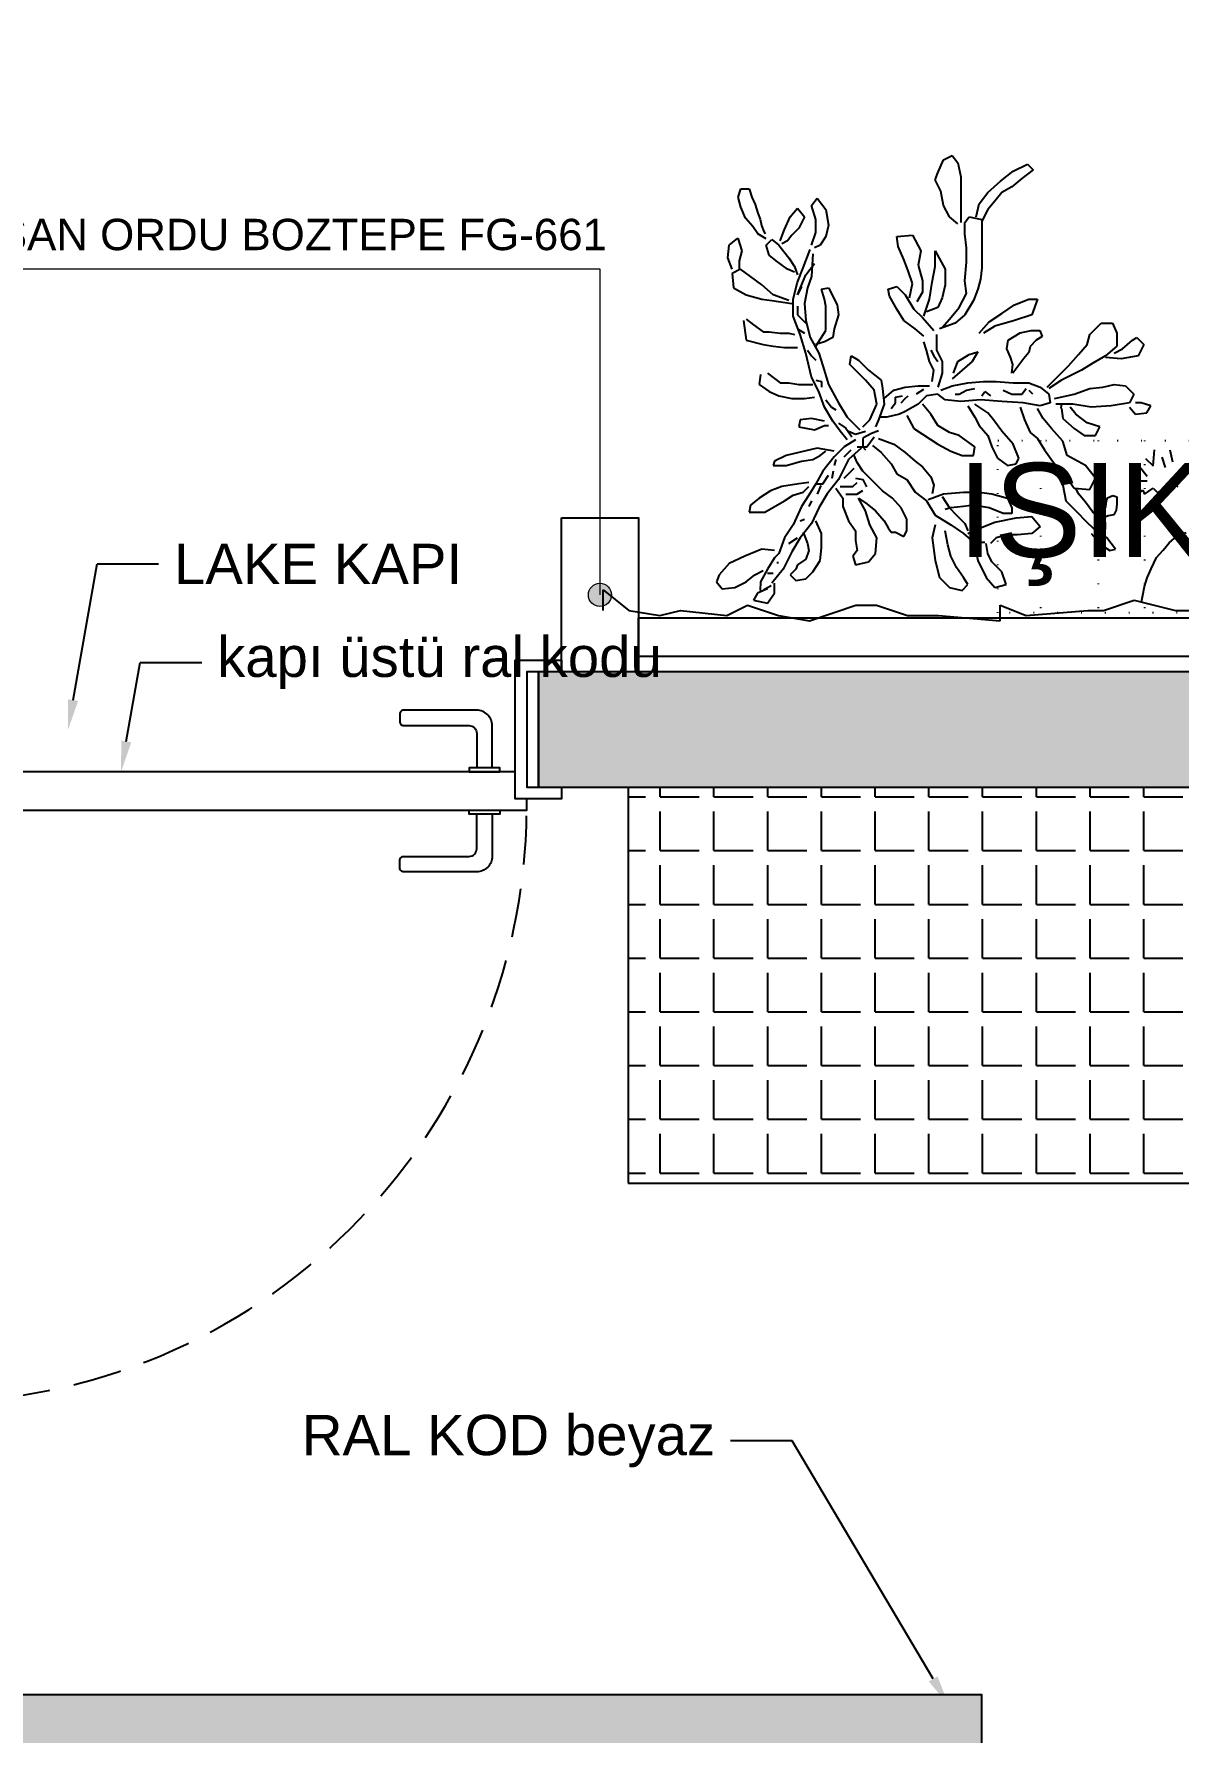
# Model space of a CAD drawing. Header units: millimetres. Extents: x 7687 to 15428, y -715 to 4028.
# Drawn here: x 9027 to 9175.7, y 3075 to 3295.7 of the extents above; entities that cross this region are included whole.
import ezdxf
from ezdxf import colors
from ezdxf.entities.mleader import LeaderData, LeaderLine
from ezdxf.math import Vec2, Vec3

# ---------------------------------------------------------------- set-up
doc = ezdxf.new("R2010")
doc.units = ezdxf.units.MM
for name, pattern in [('14.022_CEKIRDEKLER_SAFTLAR_+51.00$0$ACAD_ISO07W100', [3, 0, -3]), ('CONTINUA', [0]), ('ISU-A-FS-IFS-ARCH$0$DASHED2', [9.525, 6.35, -3.175])]:
    doc.linetypes.add(name, pattern=pattern)
for name, color, linetype in [('0-MOBIL', 3, 'CONTINUA'), ('_JLL.HATCH', 7, 'Continuous'), ('YAZI', 121, 'Continuous')]:
    doc.layers.add(name, color=color, linetype=linetype)
doc.layers.add('yazı', color=7, linetype='Continuous', lineweight=20)
doc.styles.add('ROMANC', font='arial.ttf')
doc.styles.get("Standard").update_dxf_attribs({"font": 'arial.ttf'})

# ---------------------------------------------------------------- blocks, each defined once
blk = doc.blocks.new('*U31')
at = {"linetype": 'ISU-A-FS-IFS-ARCH$0$DASHED2'}
blk.add_line((-0.75, 2.25), (-0.75, 80), dxfattribs=at)
for p, q in [((0, 2.25), (-1.5, 2.25)), ((-0.75, 3), (-0.75, 1.5)), ((-80, 0), (-80, -15)), ((0, 0), (0, -15))]:
    blk.add_line(p, q)
for points in [[(-74, 3.5), (-74, 9, -0.414214), (-72, 11), (-62.5, 11, -0.414214), (-62, 10.5), (-62, 9.5, -0.414214), (-62.5, 9), (-71, 9, 0.414214), (-72, 8), (-72, 3.5)], [(-74, -2.5), (-74, -8, 0.414214), (-72, -10), (-62.5, -10, 0.414214), (-62, -9.5), (-62, -8.5, 0.414214), (-62.5, -8), (-71, -8, -0.414214), (-72, -7), (-72, -2.5)]]:
    blk.add_lwpolyline(points, format="xyb")
for points in [[(-1.5, 3), (-78.5, 3), (-78.5, 1.5), (-77, 1.5), (-77, -2), (-3, -2), (-3, 1.5), (-1.5, 1.5)], [(-75, 3), (-75, 3.5), (-71, 3.5), (-71, 3)], [(-83, -15), (-78.5, -15), (-78.5, 0), (-83, 0), (-83, 1.5), (-77, 1.5), (-77, -16.5), (-83, -16.5)], [(3, -16.5), (-3, -16.5), (-3, 1.5), (3, 1.5), (3, 0), (-1.5, 0), (-1.5, -15), (3, -15)], [(-75, -2), (-75, -2.5), (-71, -2.5), (-71, -2)]]:
    blk.add_lwpolyline(points, close=True)
blk.add_circle((-0.75, 2.25), 0.6)
blk.add_arc((-0.75, 2.25), 77.75, 90, 179.4473, dxfattribs=at)
blk = doc.blocks.new('fdgfff')
at = {"color": 67, "true_color": 0x727430}
for p, q in [((50510.8731, 5720.984), (50510.8837, 5721.008)), ((50510.8837, 5721.008), (50510.8997, 5721.016)), ((50510.8997, 5721.016), (50510.9103, 5721.0026)), ((50510.9103, 5721.0026), (50510.9156, 5720.976)), ((50511.014, 5720.9867), (50511.0406, 5721)), ((50511.0406, 5721), (50511.0513, 5720.9893)), ((50510.8678, 5720.9707), (50510.8731, 5720.984)), ((50510.8784, 5720.9494), (50510.8678, 5720.9707)), ((50510.9156, 5720.976), (50510.9156, 5720.9574)), ((50510.9662, 5720.9468), (50510.9901, 5720.968)), ((50510.9901, 5720.968), (50511.014, 5720.9867)), ((50511.03, 5720.9734), (50511.0114, 5720.9574)), ((50511.0513, 5720.9893), (50511.03, 5720.9734)), ((50510.499, 5720.9379), (50510.5036, 5720.9539)), ((50510.5036, 5720.9196), (50510.499, 5720.9379)), ((50510.5036, 5720.9539), (50510.5196, 5720.9539)), ((50510.5196, 5720.9539), (50510.5242, 5720.9379)), ((50510.5242, 5720.9379), (50510.531, 5720.9242)), ((50510.6364, 5720.9228), (50510.647, 5720.9361)), ((50510.647, 5720.9361), (50510.663, 5720.9148)), ((50510.8837, 5720.9228), (50510.8784, 5720.9494)), ((50510.9156, 5720.9574), (50510.9156, 5720.9361)), ((50510.9156, 5720.9361), (50510.9156, 5720.9122)), ((50510.9502, 5720.9255), (50510.9662, 5720.9468)), ((50510.9928, 5720.9468), (50510.9795, 5720.9308)), ((50511.0114, 5720.9574), (50510.9928, 5720.9468)), ((50510.5127, 5720.899), (50510.5036, 5720.9196)), ((50510.531, 5720.9242), (50510.5356, 5720.9081)), ((50510.5356, 5720.9081), (50510.5402, 5720.8967)), ((50510.5858, 5720.8776), (50510.5965, 5720.9015)), ((50510.5965, 5720.9015), (50510.6098, 5720.9175)), ((50510.6098, 5720.9175), (50510.6231, 5720.9015)), ((50510.6231, 5720.9015), (50510.6124, 5720.8802)), ((50510.6443, 5720.8962), (50510.6364, 5720.9228)), ((50510.663, 5720.9148), (50510.6683, 5720.8855)), ((50510.8944, 5720.9015), (50510.8837, 5720.9228)), ((50510.9103, 5720.8882), (50510.8944, 5720.9015)), ((50510.9156, 5720.9122), (50510.9156, 5720.8909)), ((50510.9236, 5720.8909), (50510.9316, 5720.9015)), ((50510.9316, 5720.9015), (50510.9555, 5720.8962)), ((50510.9449, 5720.9015), (50510.9502, 5720.9255)), ((50510.9662, 5720.9148), (50510.9555, 5720.8935)), ((50510.9795, 5720.9308), (50510.9662, 5720.9148)), ((50510.5265, 5720.883), (50510.5127, 5720.899)), ((50510.5356, 5720.8692), (50510.5265, 5720.883)), ((50510.5402, 5720.8967), (50510.5425, 5720.8853)), ((50510.5425, 5720.8853), (50510.547, 5720.8738)), ((50510.547, 5720.8738), (50510.5493, 5720.8692)), ((50510.5778, 5720.8563), (50510.5858, 5720.8776)), ((50510.6124, 5720.8802), (50510.5991, 5720.8669)), ((50510.6364, 5720.8483), (50510.6443, 5720.8722)), ((50510.6443, 5720.8722), (50510.6443, 5720.8962)), ((50510.6683, 5720.8855), (50510.663, 5720.8642)), ((50510.9236, 5720.8696), (50510.9236, 5720.8909)), ((50510.9263, 5720.843), (50510.9236, 5720.8696)), ((50510.9555, 5720.8962), (50510.9555, 5720.8696)), ((50510.9555, 5720.8696), (50510.9555, 5720.8403)), ((50510.4794, 5720.8243), (50510.4821, 5720.8483)), ((50510.4821, 5720.8483), (50510.498, 5720.8616)), ((50510.498, 5720.8616), (50510.506, 5720.8376)), ((50510.5516, 5720.8601), (50510.5356, 5720.8692)), ((50510.5512, 5720.8483), (50510.5619, 5720.8589)), ((50510.5566, 5720.8296), (50510.5512, 5720.8483)), ((50510.5619, 5720.8589), (50510.5752, 5720.8483)), ((50510.5752, 5720.8483), (50510.5938, 5720.8243)), ((50510.5911, 5720.8563), (50510.5805, 5720.8509)), ((50510.5991, 5720.8669), (50510.5911, 5720.8563)), ((50510.6204, 5720.8057), (50510.6337, 5720.8403)), ((50510.6523, 5720.8483), (50510.6417, 5720.843)), ((50510.663, 5720.8642), (50510.6523, 5720.8483)), ((50510.7959, 5720.8642), (50510.8252, 5720.8669)), ((50510.7986, 5720.8456), (50510.7959, 5720.8642)), ((50510.8092, 5720.8217), (50510.7986, 5720.8456)), ((50510.8252, 5720.8669), (50510.8412, 5720.8376)), ((50510.9263, 5720.8163), (50510.9263, 5720.843)), ((50510.9555, 5720.8403), (50510.9555, 5720.8057)), ((50510.4874, 5720.803), (50510.4794, 5720.8243)), ((50510.506, 5720.8376), (50510.5007, 5720.819)), ((50510.5007, 5720.819), (50510.5007, 5720.803)), ((50510.5699, 5720.819), (50510.5566, 5720.8296)), ((50510.5911, 5720.803), (50510.5699, 5720.819)), ((50510.5938, 5720.8243), (50510.6044, 5720.8084)), ((50510.6044, 5720.8084), (50510.6098, 5720.7924)), ((50510.6257, 5720.7924), (50510.6417, 5720.8137)), ((50510.639, 5720.8323), (50510.6364, 5720.7897)), ((50510.8172, 5720.8004), (50510.8092, 5720.8217)), ((50510.8412, 5720.8376), (50510.8358, 5720.811)), ((50510.8358, 5720.811), (50510.8438, 5720.7817)), ((50510.8624, 5720.7791), (50510.8678, 5720.8084)), ((50510.8678, 5720.8376), (50510.8864, 5720.803)), ((50510.8678, 5720.8084), (50510.8678, 5720.8376)), ((50510.9236, 5720.7817), (50510.9263, 5720.8163)), ((50510.5034, 5720.803), (50510.4874, 5720.795)), ((50510.4874, 5720.795), (50510.4901, 5720.7684)), ((50510.522, 5720.7897), (50510.5034, 5720.803)), ((50510.5433, 5720.7738), (50510.522, 5720.7897)), ((50510.6044, 5720.7977), (50510.5911, 5720.803)), ((50510.6018, 5720.7471), (50510.6098, 5720.7791)), ((50510.6098, 5720.7791), (50510.6204, 5720.8057)), ((50510.6098, 5720.7551), (50510.6257, 5720.7924)), ((50510.6364, 5720.7897), (50510.6284, 5720.7684)), ((50510.8252, 5720.7764), (50510.8172, 5720.8004)), ((50510.8199, 5720.7498), (50510.8252, 5720.7764)), ((50510.8438, 5720.7817), (50510.8438, 5720.7604)), ((50510.8571, 5720.7471), (50510.8624, 5720.7791)), ((50510.8864, 5720.803), (50510.8864, 5720.7738)), ((50510.9263, 5720.7578), (50510.9236, 5720.7817)), ((50510.9529, 5720.7844), (50510.9475, 5720.7658)), ((50510.9555, 5720.8057), (50510.9529, 5720.7844)), ((50510.4901, 5720.7684), (50510.514, 5720.7551)), ((50510.514, 5720.7551), (50510.5433, 5720.7471)), ((50510.5645, 5720.7551), (50510.5433, 5720.7738)), ((50510.5433, 5720.7471), (50510.5619, 5720.7445)), ((50510.5619, 5720.7445), (50510.5991, 5720.7392)), ((50510.5938, 5720.7445), (50510.5645, 5720.7551)), ((50510.6018, 5720.7152), (50510.6018, 5720.7471)), ((50510.6177, 5720.7711), (50510.6098, 5720.7551)), ((50510.6284, 5720.7684), (50510.6231, 5720.7392)), ((50510.655, 5720.7658), (50510.6683, 5720.7684)), ((50510.6603, 5720.7471), (50510.655, 5720.7658)), ((50510.663, 5720.7338), (50510.6603, 5720.7471)), ((50510.6683, 5720.7684), (50510.6842, 5720.7365)), ((50510.78, 5720.7658), (50510.7959, 5720.7711)), ((50510.7826, 5720.7525), (50510.78, 5720.7658)), ((50510.7959, 5720.7285), (50510.7826, 5720.7525)), ((50510.7959, 5720.7711), (50510.8119, 5720.7551)), ((50510.8119, 5720.7551), (50510.8279, 5720.7285)), ((50510.8438, 5720.7604), (50510.8332, 5720.7418)), ((50510.8465, 5720.7152), (50510.8571, 5720.7471)), ((50510.8811, 5720.7498), (50510.8731, 5720.7312)), ((50510.8864, 5720.7738), (50510.8811, 5720.7498)), ((50510.913, 5720.7312), (50510.9263, 5720.7578)), ((50510.9396, 5720.7445), (50510.9236, 5720.7179)), ((50510.9475, 5720.7658), (50510.9396, 5720.7445)), ((50511.0167, 5720.7365), (50511.0433, 5720.7471)), ((50511.0433, 5720.7471), (50511.0593, 5720.7471)), ((50511.0593, 5720.7471), (50511.0486, 5720.7179)), ((50510.6151, 5720.6806), (50510.6018, 5720.7152)), ((50510.6098, 5720.7338), (50510.6098, 5720.7179)), ((50510.6098, 5720.7179), (50510.6257, 5720.7019)), ((50510.6231, 5720.7392), (50510.6257, 5720.7072)), ((50510.663, 5720.7046), (50510.663, 5720.7338)), ((50510.6869, 5720.7179), (50510.6789, 5720.6912)), ((50510.6842, 5720.7365), (50510.6869, 5720.7179)), ((50510.8092, 5720.7072), (50510.7959, 5720.7285)), ((50510.8279, 5720.7285), (50510.8438, 5720.7125)), ((50510.8438, 5720.7125), (50510.8651, 5720.6886)), ((50510.8731, 5720.7312), (50510.8518, 5720.7232)), ((50510.8944, 5720.7099), (50510.913, 5720.7312)), ((50510.9236, 5720.7179), (50510.905, 5720.7019)), ((50510.9688, 5720.7046), (50510.9928, 5720.7205)), ((50510.9928, 5720.7205), (50511.0167, 5720.7365)), ((50511.0486, 5720.7179), (50511.0167, 5720.7072)), ((50510.5087, 5720.7072), (50510.514, 5720.67)), ((50510.514, 5720.7099), (50510.5273, 5720.6992)), ((50510.5273, 5720.6992), (50510.5459, 5720.6859)), ((50510.5459, 5720.6859), (50510.5566, 5720.6859)), ((50510.5566, 5720.6859), (50510.5778, 5720.6833)), ((50510.5778, 5720.6833), (50510.5938, 5720.6833)), ((50510.5938, 5720.6833), (50510.6044, 5720.6806)), ((50510.6098, 5720.6912), (50510.6231, 5720.6833)), ((50510.6257, 5720.646), (50510.6151, 5720.6806)), ((50510.6257, 5720.7072), (50510.6337, 5720.6753)), ((50510.6443, 5720.6593), (50510.663, 5720.6886)), ((50510.663, 5720.6886), (50510.663, 5720.7046)), ((50510.6789, 5720.6912), (50510.6763, 5720.6753)), ((50510.8305, 5720.6912), (50510.8092, 5720.7072)), ((50510.8465, 5720.6779), (50510.8305, 5720.6912)), ((50510.8704, 5720.6806), (50510.8704, 5720.6513)), ((50510.905, 5720.7019), (50510.8757, 5720.6912)), ((50510.8811, 5720.6939), (50510.8944, 5720.7099)), ((50510.9502, 5720.6833), (50510.9688, 5720.7046)), ((50510.9795, 5720.6966), (50510.9582, 5720.6833)), ((50511.0167, 5720.7072), (50510.9795, 5720.6966)), ((50511.0043, 5720.6702), (50511.0272, 5720.6839)), ((50511.0272, 5720.6839), (50511.0478, 5720.6885)), ((50511.0478, 5720.6885), (50511.0638, 5720.6885)), ((50511.0638, 5720.6885), (50511.0684, 5720.6771)), ((50511.1523, 5720.662), (50511.1577, 5720.6806)), ((50511.1577, 5720.6806), (50511.1789, 5720.7019)), ((50511.1789, 5720.7019), (50511.2002, 5720.7019)), ((50511.2002, 5720.7019), (50511.2082, 5720.6833)), ((50511.2082, 5720.6833), (50511.2082, 5720.6593)), ((50510.514, 5720.67), (50510.5459, 5720.662)), ((50510.5459, 5720.662), (50510.5645, 5720.6593)), ((50510.5645, 5720.6593), (50510.5858, 5720.6566)), ((50510.5858, 5720.6566), (50510.6098, 5720.6566)), ((50510.6284, 5720.6513), (50510.6364, 5720.6407)), ((50510.6337, 5720.6753), (50510.6497, 5720.646)), ((50510.6603, 5720.6673), (50510.6443, 5720.662)), ((50510.6763, 5720.6753), (50510.6603, 5720.6673)), ((50510.8518, 5720.6513), (50510.8465, 5720.6673)), ((50510.8571, 5720.63), (50510.8518, 5720.6513)), ((50510.8598, 5720.6513), (50510.8651, 5720.6407)), ((50510.8704, 5720.6513), (50510.8811, 5720.63)), ((50510.9316, 5720.6433), (50510.9475, 5720.6487)), ((50510.9475, 5720.6487), (50510.9369, 5720.63)), ((50511.0021, 5720.6542), (50511.0043, 5720.6702)), ((50511.0089, 5720.6382), (50511.0021, 5720.6542)), ((50511.0432, 5720.6473), (50511.0341, 5720.6359)), ((50511.0455, 5720.6587), (50511.0432, 5720.6473)), ((50511.0569, 5720.6702), (50511.0455, 5720.6587)), ((50511.0684, 5720.6771), (50511.0569, 5720.6702)), ((50511.1364, 5720.6433), (50511.1523, 5720.662)), ((50511.2082, 5720.6593), (50511.1869, 5720.6407)), ((50511.2029, 5720.646), (50511.2188, 5720.654)), ((50511.2188, 5720.654), (50511.2375, 5720.67)), ((50511.2375, 5720.67), (50511.2454, 5720.6753)), ((50511.2454, 5720.6753), (50511.2587, 5720.662)), ((50511.2587, 5720.662), (50511.2481, 5720.6407)), ((50510.6364, 5720.6008), (50510.6257, 5720.646)), ((50510.6364, 5720.6407), (50510.6443, 5720.6327)), ((50510.6497, 5720.646), (50510.6576, 5720.622)), ((50510.6576, 5720.622), (50510.6683, 5720.5874)), ((50510.7082, 5720.6247), (50510.7108, 5720.6407)), ((50510.7188, 5720.6141), (50510.7082, 5720.6247)), ((50510.7108, 5720.6407), (50510.7241, 5720.6327)), ((50510.7241, 5720.6327), (50510.7427, 5720.6141)), ((50510.8651, 5720.6141), (50510.8571, 5720.63)), ((50510.8651, 5720.6407), (50510.8731, 5720.63)), ((50510.8811, 5720.63), (50510.8811, 5720.6087)), ((50510.9023, 5720.6087), (50510.9103, 5720.63)), ((50510.9103, 5720.63), (50510.9316, 5720.6433)), ((50510.9369, 5720.63), (50510.9183, 5720.6141)), ((50511.0135, 5720.6244), (50511.0089, 5720.6382)), ((50511.0112, 5720.6084), (50511.0135, 5720.6244)), ((50511.0341, 5720.6359), (50511.0135, 5720.6084)), ((50511.0965, 5720.6008), (50511.1178, 5720.622)), ((50511.1178, 5720.622), (50511.1364, 5720.6433)), ((50511.163, 5720.6274), (50511.1417, 5720.6141)), ((50511.1869, 5720.6407), (50511.163, 5720.6274)), ((50511.2162, 5720.6354), (50511.1869, 5720.638)), ((50511.2481, 5720.6407), (50511.2162, 5720.6354)), ((50510.5406, 5720.6061), (50510.5379, 5720.5874)), ((50510.5379, 5720.5874), (50510.5566, 5720.5741)), ((50510.5539, 5720.6087), (50510.5778, 5720.5901)), ((50510.5778, 5720.5901), (50510.5938, 5720.5901)), ((50510.5938, 5720.5901), (50510.6124, 5720.5874)), ((50510.6124, 5720.5874), (50510.639, 5720.5874)), ((50510.6497, 5720.5741), (50510.6364, 5720.6008)), ((50510.6443, 5720.5954), (50510.655, 5720.5928)), ((50510.655, 5720.5928), (50510.655, 5720.5821)), ((50510.6683, 5720.5874), (50510.6869, 5720.5528)), ((50510.7374, 5720.5954), (50510.7188, 5720.6141)), ((50510.7534, 5720.5768), (50510.7374, 5720.5954)), ((50510.7427, 5720.6141), (50510.7667, 5720.5954)), ((50510.7667, 5720.5954), (50510.7693, 5720.5795)), ((50510.8119, 5720.5821), (50510.8358, 5720.5848)), ((50510.8358, 5720.5848), (50510.8571, 5720.5848)), ((50510.8624, 5720.5928), (50510.8651, 5720.6141)), ((50510.8811, 5720.6087), (50510.8731, 5720.5821)), ((50510.8784, 5720.5768), (50510.8997, 5720.5848)), ((50510.9183, 5720.6141), (50510.8997, 5720.5981)), ((50510.8997, 5720.5848), (50510.9289, 5720.5901)), ((50510.9289, 5720.5901), (50510.9582, 5720.5928)), ((50510.9582, 5720.5928), (50510.9821, 5720.5928)), ((50510.9821, 5720.5928), (50511.014, 5720.5901)), ((50511.014, 5720.5901), (50511.0433, 5720.5901)), ((50511.0433, 5720.5901), (50511.0646, 5720.5821)), ((50511.0779, 5720.5821), (50511.0965, 5720.6008)), ((50511.1045, 5720.5954), (50511.0805, 5720.5795)), ((50511.1204, 5720.6034), (50511.1045, 5720.5954)), ((50511.1417, 5720.6141), (50511.1204, 5720.6034)), ((50511.1816, 5720.5821), (50511.2029, 5720.5874)), ((50511.2029, 5720.5874), (50511.2242, 5720.5848)), ((50511.2242, 5720.5848), (50511.2401, 5720.5688)), ((50510.5566, 5720.5741), (50510.5752, 5720.5662)), ((50510.5752, 5720.5662), (50510.5991, 5720.5608)), ((50510.5991, 5720.5608), (50510.6231, 5720.5608)), ((50510.6231, 5720.5608), (50510.6417, 5720.5635)), ((50510.6603, 5720.5449), (50510.6497, 5720.5741)), ((50510.663, 5720.5582), (50510.6736, 5720.5449)), ((50510.6869, 5720.5528), (50510.7029, 5720.5262)), ((50510.7587, 5720.5502), (50510.7534, 5720.5768)), ((50510.7693, 5720.5795), (50510.772, 5720.5502)), ((50510.772, 5720.5608), (50510.7906, 5720.5768)), ((50510.7853, 5720.5422), (50510.7933, 5720.5528)), ((50510.7906, 5720.5768), (50510.8119, 5720.5821)), ((50510.7933, 5720.5635), (50510.8066, 5720.5662)), ((50510.7933, 5720.5528), (50510.7933, 5720.5635)), ((50510.8039, 5720.5528), (50510.8119, 5720.5608)), ((50510.8119, 5720.5608), (50510.8172, 5720.5662)), ((50510.8329, 5720.5695), (50510.8466, 5720.5787)), ((50510.8518, 5720.5662), (50510.8358, 5720.5502)), ((50510.8731, 5720.5688), (50510.8518, 5720.5662)), ((50510.8864, 5720.5582), (50510.8731, 5720.5688)), ((50510.9156, 5720.5555), (50510.8864, 5720.5582)), ((50510.905, 5720.5688), (50510.913, 5720.5688)), ((50510.913, 5720.5688), (50510.9263, 5720.5768)), ((50510.9529, 5720.5582), (50510.9156, 5720.5555)), ((50510.9263, 5720.5768), (50510.9422, 5720.5795)), ((50510.9928, 5720.5555), (50510.9529, 5720.5582)), ((50510.9555, 5720.5662), (50510.9608, 5720.5741)), ((50510.9608, 5720.5741), (50510.9715, 5720.5662)), ((50511.0327, 5720.5528), (50510.9928, 5720.5555)), ((50510.9954, 5720.5768), (50511.0114, 5720.5688)), ((50511.0114, 5720.5688), (50511.03, 5720.5688)), ((50511.03, 5720.5688), (50511.038, 5720.5795)), ((50511.0646, 5720.5475), (50511.0327, 5720.5528)), ((50511.0432, 5720.5764), (50511.0501, 5720.5695)), ((50511.0646, 5720.5821), (50511.0805, 5720.5688)), ((50511.0832, 5720.5528), (50511.0646, 5720.5475)), ((50511.0805, 5720.5688), (50511.0832, 5720.5528)), ((50511.0912, 5720.5608), (50511.1284, 5720.5688)), ((50511.1037, 5720.5427), (50511.1051, 5720.5515)), ((50511.1284, 5720.5688), (50511.1577, 5720.5795)), ((50511.1577, 5720.5795), (50511.1816, 5720.5821)), ((50511.2321, 5720.5528), (50511.1976, 5720.5475)), ((50511.2401, 5720.5688), (50511.2321, 5720.5528)), ((50511.2534, 5720.5528), (50511.2428, 5720.5528)), ((50511.272, 5720.5475), (50511.2534, 5720.5528)), ((50510.6151, 5720.5209), (50510.6124, 5720.5076)), ((50510.6364, 5720.5236), (50510.6151, 5720.5209)), ((50510.6603, 5720.5183), (50510.6364, 5720.5236)), ((50510.6763, 5720.5183), (50510.6603, 5720.5449)), ((50510.6736, 5720.5449), (50510.6816, 5720.5395)), ((50510.7029, 5720.5262), (50510.7268, 5720.5023)), ((50510.7321, 5720.5076), (50510.7454, 5720.5209)), ((50510.7454, 5720.5209), (50510.7587, 5720.5502)), ((50510.7614, 5720.5209), (50510.756, 5720.5076)), ((50510.772, 5720.5502), (50510.7614, 5720.5209)), ((50510.7773, 5720.5262), (50510.764, 5720.5262)), ((50510.8013, 5720.5316), (50510.7773, 5720.5262)), ((50510.8119, 5720.5369), (50510.8013, 5720.5316)), ((50510.8358, 5720.5502), (50510.8119, 5720.5369)), ((50510.8146, 5720.5289), (50510.8279, 5720.5049)), ((50510.8598, 5720.5316), (50510.8438, 5720.5502)), ((50510.8731, 5720.5103), (50510.8598, 5720.5316)), ((50510.9289, 5720.5475), (50510.9422, 5720.5262)), ((50510.9662, 5720.5342), (50510.9422, 5720.5502)), ((50510.9422, 5720.5262), (50510.9502, 5720.5103)), ((50510.9768, 5720.5209), (50510.9662, 5720.5342)), ((50510.9928, 5720.4996), (50510.9768, 5720.5209)), ((50511.0273, 5720.5449), (50511.0353, 5720.5209)), ((50511.0353, 5720.5209), (50511.046, 5720.497)), ((50511.0699, 5720.5236), (50511.0593, 5720.5422)), ((50511.0859, 5720.5049), (50511.0699, 5720.5236)), ((50511.1258, 5720.5502), (50511.0938, 5720.5502)), ((50511.1045, 5720.5422), (50511.1071, 5720.5236)), ((50511.1071, 5720.5236), (50511.1284, 5720.5049)), ((50511.1311, 5720.5316), (50511.1204, 5720.5449)), ((50511.1603, 5720.5449), (50511.1258, 5720.5502)), ((50511.1523, 5720.5156), (50511.1311, 5720.5316)), ((50511.1976, 5720.5475), (50511.1603, 5720.5449)), ((50511.2321, 5720.5449), (50511.2428, 5720.5316)), ((50511.2428, 5720.5316), (50511.2641, 5720.5342)), ((50511.2641, 5720.5342), (50511.272, 5720.5475)), ((50510.6124, 5720.5076), (50510.6417, 5720.5023)), ((50510.6417, 5720.5023), (50510.6603, 5720.5103)), ((50510.6603, 5720.5103), (50510.6683, 5720.5103)), ((50510.6896, 5720.4996), (50510.6763, 5720.5183)), ((50510.6865, 5720.5146), (50510.7002, 5720.5055)), ((50510.7029, 5720.4837), (50510.6896, 5720.4996)), ((50510.7002, 5720.5055), (50510.7117, 5720.4894)), ((50510.7055, 5720.4996), (50510.7188, 5720.4943)), ((50510.7188, 5720.4943), (50510.7374, 5720.4996)), ((50510.7323, 5720.4872), (50510.7483, 5720.4963)), ((50510.7401, 5720.4703), (50510.7534, 5720.489)), ((50510.7483, 5720.4963), (50510.762, 5720.5009)), ((50510.8279, 5720.5049), (50510.8438, 5720.4943)), ((50510.8438, 5720.4943), (50510.8731, 5720.4757)), ((50510.8944, 5720.497), (50510.8731, 5720.5103)), ((50510.913, 5720.4916), (50510.8944, 5720.497)), ((50510.9422, 5720.4703), (50510.913, 5720.4916)), ((50510.9502, 5720.5103), (50510.9662, 5720.4916)), ((50510.9662, 5720.4916), (50510.9741, 5720.4703)), ((50511.014, 5720.4757), (50510.9928, 5720.4996)), ((50511.046, 5720.497), (50511.0593, 5720.4863)), ((50511.1071, 5720.481), (50511.0859, 5720.5049)), ((50511.1284, 5720.5049), (50511.147, 5720.4916)), ((50511.147, 5720.4916), (50511.1683, 5720.4916)), ((50511.1763, 5720.5076), (50511.1523, 5720.5156)), ((50511.1683, 5720.4916), (50511.1763, 5720.5076)), ((50510.6124, 5720.4597), (50510.5885, 5720.4544)), ((50510.647, 5720.4677), (50510.6124, 5720.4597)), ((50510.6789, 5720.4624), (50510.647, 5720.4677)), ((50510.6523, 5720.4544), (50510.663, 5720.4624)), ((50510.6975, 5720.4703), (50510.6789, 5720.4517)), ((50510.7188, 5720.4837), (50510.6975, 5720.4703)), ((50510.6975, 5720.4517), (50510.7108, 5720.465)), ((50510.7294, 5720.4677), (50510.7055, 5720.4464)), ((50510.7215, 5720.4703), (50510.7401, 5720.4703)), ((50510.7321, 5720.4863), (50510.7321, 5720.4703)), ((50510.7321, 5720.4703), (50510.7374, 5720.465)), ((50510.7507, 5720.473), (50510.7667, 5720.4597)), ((50510.7614, 5720.4863), (50510.7906, 5720.4757)), ((50510.7667, 5720.4597), (50510.7853, 5720.4384)), ((50510.7906, 5720.4757), (50510.8119, 5720.4597)), ((50510.8119, 5720.4597), (50510.8305, 5720.4437)), ((50510.8731, 5720.4757), (50510.897, 5720.4624)), ((50510.897, 5720.4624), (50510.9183, 5720.4544)), ((50510.9396, 5720.4544), (50510.9422, 5720.4703)), ((50510.9741, 5720.4703), (50510.9848, 5720.4491)), ((50511.0247, 5720.4491), (50511.014, 5720.4757)), ((50511.0593, 5720.4863), (50511.0726, 5720.465)), ((50511.0726, 5720.465), (50511.0912, 5720.4384)), ((50511.1151, 5720.4544), (50511.1071, 5720.481)), ((50511.2763, 5720.4351), (50511.2788, 5720.4648)), ((50511.3072, 5720.4648), (50511.3122, 5720.4425)), ((50510.5672, 5720.4437), (50510.5645, 5720.4357)), ((50510.5645, 5720.4357), (50510.5885, 5720.4357)), ((50510.5885, 5720.4544), (50510.5672, 5720.4437)), ((50510.5885, 5720.4357), (50510.6177, 5720.4437)), ((50510.6177, 5720.4437), (50510.639, 5720.4464)), ((50510.639, 5720.4464), (50510.6523, 5720.4544)), ((50510.6576, 5720.4251), (50510.6443, 5720.4011)), ((50510.6789, 5720.4517), (50510.6576, 5720.4251)), ((50510.6751, 5720.4116), (50510.6774, 5720.4254)), ((50510.6816, 5720.4464), (50510.6789, 5720.4357)), ((50510.7055, 5720.4464), (50510.6869, 5720.4091)), ((50510.7082, 5720.4224), (50510.7161, 5720.4304)), ((50510.7215, 5720.4411), (50510.7161, 5720.4544)), ((50510.7321, 5720.4251), (50510.7215, 5720.4411)), ((50510.7454, 5720.4118), (50510.7321, 5720.4251)), ((50510.7853, 5720.4384), (50510.7959, 5720.4198)), ((50510.8305, 5720.4437), (50510.8438, 5720.4331)), ((50510.8438, 5720.4331), (50510.8598, 5720.4145)), ((50510.9183, 5720.4544), (50510.9396, 5720.4544)), ((50510.9848, 5720.4491), (50511.0034, 5720.4357)), ((50511.0034, 5720.4357), (50511.0194, 5720.4384)), ((50511.0194, 5720.4384), (50511.0247, 5720.4491)), ((50511.0912, 5720.4384), (50511.0965, 5720.4304)), ((50511.0965, 5720.4304), (50511.1204, 5720.4038)), ((50511.1497, 5720.4357), (50511.1151, 5720.4544)), ((50511.1683, 5720.4118), (50511.1497, 5720.4357)), ((50511.2503, 5720.4338), (50511.2652, 5720.4153)), ((50511.2615, 5720.4487), (50511.2763, 5720.4351)), ((50511.2924, 5720.4512), (50511.2986, 5720.4314)), ((50510.5805, 5720.3958), (50510.5592, 5720.3878)), ((50510.6124, 5720.4011), (50510.5805, 5720.3958)), ((50510.631, 5720.4038), (50510.6124, 5720.4011)), ((50510.6204, 5720.3852), (50510.631, 5720.3958)), ((50510.6443, 5720.4011), (50510.631, 5720.3799)), ((50510.6443, 5720.4011), (50510.6576, 5720.4011)), ((50510.6477, 5720.3819), (50510.6545, 5720.3979)), ((50510.6576, 5720.4011), (50510.6683, 5720.4171)), ((50510.6869, 5720.4091), (50510.6656, 5720.3825)), ((50510.6816, 5720.3932), (50510.6949, 5720.3745)), ((50510.6896, 5720.3958), (50510.7135, 5720.3958)), ((50510.6975, 5720.4118), (50510.7082, 5720.4224)), ((50510.7135, 5720.3958), (50510.7215, 5720.4038)), ((50510.7185, 5720.4116), (50510.7323, 5720.4094)), ((50510.7323, 5720.4094), (50510.7391, 5720.3956)), ((50510.7693, 5720.3878), (50510.7454, 5720.4118)), ((50510.7959, 5720.4198), (50510.8146, 5720.4091)), ((50510.8146, 5720.4091), (50510.8305, 5720.3852)), ((50510.8598, 5720.4145), (50510.8651, 5720.3985)), ((50510.8651, 5720.3985), (50510.8624, 5720.3825)), ((50511.1071, 5720.3985), (50511.1081, 5720.4)), ((50511.1071, 5720.3985), (50511.1125, 5720.3692)), ((50511.1081, 5720.4), (50511.1125, 5720.4059)), ((50511.1204, 5720.4038), (50511.1284, 5720.3932)), ((50511.1284, 5720.3932), (50511.1577, 5720.3905)), ((50511.1364, 5720.3825), (50511.1311, 5720.3932)), ((50511.1577, 5720.3905), (50511.1683, 5720.4118)), ((50511.2429, 5720.4066), (50511.2652, 5720.4066)), ((50511.2602, 5720.3819), (50511.2763, 5720.393)), ((50511.2763, 5720.393), (50511.285, 5720.3843)), ((50511.285, 5720.3843), (50511.3047, 5720.3992)), ((50511.3109, 5720.4029), (50511.3221, 5720.3955)), ((50510.522, 5720.3612), (50510.5193, 5720.3479)), ((50510.5379, 5720.3745), (50510.522, 5720.3612)), ((50510.5592, 5720.3878), (50510.5379, 5720.3745)), ((50510.5486, 5720.3479), (50510.5858, 5720.3692)), ((50510.5858, 5720.3692), (50510.6018, 5720.3799)), ((50510.6018, 5720.3799), (50510.6204, 5720.3852)), ((50510.631, 5720.3799), (50510.6177, 5720.3586)), ((50510.6364, 5720.3692), (50510.631, 5720.3586)), ((50510.6656, 5720.3825), (50510.6497, 5720.3559)), ((50510.6949, 5720.3745), (50510.6949, 5720.3586)), ((50510.7002, 5720.3819), (50510.7208, 5720.3819)), ((50510.7208, 5720.3819), (50510.7323, 5720.3888)), ((50510.7241, 5720.3745), (50510.7401, 5720.3639)), ((50510.7374, 5720.3506), (50510.7241, 5720.3745)), ((50510.7401, 5720.3639), (50510.756, 5720.3506)), ((50510.788, 5720.3745), (50510.7693, 5720.3878)), ((50510.8039, 5720.3559), (50510.788, 5720.3745)), ((50510.8305, 5720.3852), (50510.8518, 5720.3692)), ((50510.8518, 5720.3692), (50510.8678, 5720.3426)), ((50510.8545, 5720.3719), (50510.8837, 5720.3825)), ((50510.8811, 5720.3772), (50510.8944, 5720.3559)), ((50510.8837, 5720.3825), (50510.921, 5720.3852)), ((50510.921, 5720.3852), (50510.9502, 5720.3852)), ((50510.9396, 5720.3612), (50510.921, 5720.3586)), ((50510.9688, 5720.3559), (50510.9396, 5720.3612)), ((50510.9502, 5720.3852), (50510.9741, 5720.3825)), ((50510.9741, 5720.3825), (50511.0034, 5720.3745)), ((50511.0034, 5720.3745), (50511.0114, 5720.3559)), ((50511.1125, 5720.3692), (50511.1337, 5720.3479)), ((50511.1497, 5720.3665), (50511.1364, 5720.3825)), ((50511.163, 5720.3479), (50511.1497, 5720.3665)), ((50511.1875, 5720.3588), (50511.1889, 5720.3691)), ((50511.1889, 5720.3691), (50511.1904, 5720.375)), ((50511.1904, 5720.375), (50511.2007, 5720.3794)), ((50511.2007, 5720.3794), (50511.208, 5720.3765)), ((50511.208, 5720.3633), (50511.2066, 5720.3515)), ((50511.208, 5720.3765), (50511.208, 5720.3633)), ((50511.2429, 5720.3806), (50511.2565, 5720.3893)), ((50511.2441, 5720.388), (50511.2429, 5720.3806)), ((50511.2565, 5720.3893), (50511.2602, 5720.3819)), ((50510.5193, 5720.3479), (50510.5486, 5720.3479)), ((50510.6177, 5720.3586), (50510.6018, 5720.324)), ((50510.6151, 5720.3319), (50510.6231, 5720.3346)), ((50510.6497, 5720.3559), (50510.6364, 5720.3266)), ((50510.655, 5720.308), (50510.6443, 5720.3319)), ((50510.6949, 5720.3586), (50510.7055, 5720.3319)), ((50510.7055, 5720.3319), (50510.7188, 5720.3133)), ((50510.7454, 5720.324), (50510.7374, 5720.3506)), ((50510.756, 5720.3506), (50510.772, 5720.3319)), ((50510.772, 5720.3319), (50510.78, 5720.3186)), ((50510.8146, 5720.3346), (50510.8039, 5720.3559)), ((50510.8146, 5720.3133), (50510.8146, 5720.3346)), ((50510.8678, 5720.3426), (50510.897, 5720.324)), ((50510.897, 5720.3559), (50510.8864, 5720.3532)), ((50510.8944, 5720.3559), (50510.9077, 5720.3426)), ((50510.921, 5720.3586), (50510.897, 5720.3559)), ((50510.9077, 5720.3426), (50510.9236, 5720.3266)), ((50510.9529, 5720.3186), (50510.9795, 5720.3293)), ((50510.9954, 5720.3453), (50510.9688, 5720.3559)), ((50510.9795, 5720.3293), (50511.0194, 5720.3373)), ((50511.0114, 5720.3453), (50510.9954, 5720.3453)), ((50511.0114, 5720.3559), (50511.0114, 5720.3453)), ((50511.0194, 5720.3373), (50511.0486, 5720.3399)), ((50511.0486, 5720.3399), (50511.0646, 5720.3213)), ((50511.1337, 5720.3479), (50511.1497, 5720.3319)), ((50511.1497, 5720.3319), (50511.1656, 5720.316)), ((50511.1869, 5720.3293), (50511.163, 5720.3479)), ((50511.1757, 5720.3412), (50511.1845, 5720.3485)), ((50511.1845, 5720.3485), (50511.1875, 5720.3588)), ((50511.1919, 5720.3412), (50511.1845, 5720.3382)), ((50511.1869, 5720.316), (50511.1869, 5720.3293)), ((50511.2022, 5720.3427), (50511.1919, 5720.3412)), ((50511.2066, 5720.3515), (50511.2022, 5720.3427)), ((50510.5858, 5720.3), (50510.5752, 5720.2707)), ((50510.6018, 5720.324), (50510.5858, 5720.3)), ((50510.5938, 5720.2894), (50510.6098, 5720.3)), ((50510.6151, 5720.3), (50510.5991, 5720.2734)), ((50510.6364, 5720.3266), (50510.6151, 5720.3)), ((50510.6204, 5720.3107), (50510.6284, 5720.2894)), ((50510.655, 5720.2814), (50510.655, 5720.308)), ((50510.7188, 5720.3133), (50510.7188, 5720.2947)), ((50510.7587, 5720.3), (50510.7454, 5720.324)), ((50510.756, 5720.2707), (50510.7587, 5720.3)), ((50510.78, 5720.3186), (50510.7853, 5720.3107)), ((50510.7853, 5720.3107), (50510.7933, 5720.3107)), ((50510.7933, 5720.3107), (50510.8092, 5720.3027)), ((50510.8092, 5720.3027), (50510.8146, 5720.3133)), ((50510.8678, 5720.324), (50510.8624, 5720.3)), ((50510.8624, 5720.3), (50510.8678, 5720.2574)), ((50510.8917, 5720.2867), (50510.8864, 5720.3133)), ((50510.897, 5720.324), (50510.921, 5720.308)), ((50510.921, 5720.308), (50510.9396, 5720.292)), ((50510.9236, 5720.3266), (50510.9289, 5720.3133)), ((50510.9289, 5720.308), (50510.9529, 5720.3186)), ((50510.9821, 5720.3), (50510.9715, 5720.2894)), ((50511.0034, 5720.3053), (50510.9821, 5720.3)), ((50511.022, 5720.3053), (50511.0034, 5720.3053)), ((50511.0486, 5720.308), (50511.022, 5720.3053)), ((50511.0646, 5720.3213), (50511.0486, 5720.308)), ((50511.1603, 5720.308), (50511.1789, 5720.2867)), ((50511.1656, 5720.316), (50511.1869, 5720.316)), ((50511.1896, 5720.3), (50511.1736, 5720.308)), ((50511.2055, 5720.2787), (50511.1896, 5720.3)), ((50511.306, 5720.2903), (50511.3208, 5720.3039)), ((50511.3208, 5720.3039), (50511.3381, 5720.3101)), ((50510.5113, 5720.2654), (50510.4821, 5720.2521)), ((50510.5433, 5720.2787), (50510.5113, 5720.2654)), ((50510.5672, 5720.2761), (50510.5433, 5720.2787)), ((50510.5752, 5720.2707), (50510.5672, 5720.2627)), ((50510.5991, 5720.2734), (50510.5832, 5720.2415)), ((50510.631, 5720.2761), (50510.6257, 5720.2601)), ((50510.6284, 5720.2894), (50510.631, 5720.2761)), ((50510.6523, 5720.2574), (50510.655, 5720.2814)), ((50510.7215, 5720.2761), (50510.7135, 5720.2654)), ((50510.7135, 5720.2654), (50510.7188, 5720.2494)), ((50510.7188, 5720.2947), (50510.7215, 5720.2761)), ((50510.7427, 5720.2548), (50510.756, 5720.2707)), ((50510.897, 5720.2654), (50510.8917, 5720.2867)), ((50510.9077, 5720.2441), (50510.897, 5720.2654)), ((50510.9396, 5720.292), (50510.9608, 5720.292)), ((50510.9422, 5720.2867), (50510.9475, 5720.2574)), ((50510.9662, 5720.2707), (50510.9635, 5720.2894)), ((50510.9741, 5720.2548), (50510.9662, 5720.2707)), ((50511.1789, 5720.2867), (50511.1949, 5720.2761)), ((50511.1949, 5720.2761), (50511.2055, 5720.2787)), ((50511.2825, 5720.2631), (50511.2948, 5720.2767)), ((50511.2948, 5720.2767), (50511.306, 5720.2903)), ((50510.4821, 5720.2521), (50510.4635, 5720.2308)), ((50510.53, 5720.2308), (50510.5459, 5720.2388)), ((50510.5539, 5720.2415), (50510.5406, 5720.2175)), ((50510.5672, 5720.2627), (50510.5539, 5720.2415)), ((50510.5539, 5720.2335), (50510.5645, 5720.2335)), ((50510.5832, 5720.2415), (50510.5619, 5720.2148)), ((50510.5725, 5720.2548), (50510.5725, 5720.2521)), ((50510.6071, 5720.2415), (50510.5965, 5720.2308)), ((50510.6098, 5720.2494), (50510.6071, 5720.2415)), ((50510.6257, 5720.2601), (50510.6098, 5720.2494)), ((50510.6257, 5720.2228), (50510.639, 5720.2361)), ((50510.639, 5720.2361), (50510.6523, 5720.2574)), ((50510.7188, 5720.2494), (50510.7427, 5720.2548)), ((50510.8678, 5720.2574), (50510.8757, 5720.2255)), ((50510.921, 5720.2255), (50510.9077, 5720.2441)), ((50510.9475, 5720.2574), (50510.9635, 5720.2255)), ((50510.9928, 5720.2361), (50510.9741, 5720.2548)), ((50511.0007, 5720.2122), (50510.9928, 5720.2361)), ((50511.2652, 5720.2247), (50511.2726, 5720.242)), ((50511.2726, 5720.242), (50511.2825, 5720.2631)), ((50510.2459, 5720.2025), (50510.2942, 5720.1638)), ((50510.2459, 5720.1638), (50510.2459, 5720.2025)), ((50510.4635, 5720.2308), (50510.4582, 5720.2175)), ((50510.4582, 5720.2175), (50510.4688, 5720.2042)), ((50510.4688, 5720.2042), (50510.4927, 5720.2069)), ((50510.4927, 5720.2069), (50510.514, 5720.2175)), ((50510.514, 5720.2175), (50510.53, 5720.2308)), ((50510.5539, 5720.2042), (50510.5353, 5720.1962)), ((50510.5406, 5720.2175), (50510.5402, 5720.2012)), ((50510.547, 5720.2034), (50510.5608, 5720.2103)), ((50510.5672, 5720.1962), (50510.5672, 5720.2148)), ((50510.5965, 5720.2308), (50510.6071, 5720.2202)), ((50510.6071, 5720.2202), (50510.6257, 5720.2228)), ((50510.8757, 5720.2255), (50510.8944, 5720.2069)), ((50510.8944, 5720.2069), (50510.9183, 5720.2015)), ((50510.9183, 5720.2015), (50510.9289, 5720.2122)), ((50510.9289, 5720.2122), (50510.921, 5720.2255)), ((50510.9635, 5720.2255), (50510.9795, 5720.2069)), ((50510.9795, 5720.2069), (50511.0007, 5720.2122)), ((50511.2565, 5720.1925), (50511.2602, 5720.2086)), ((50511.2601, 5720.2122), (50511.2601, 5720.2122)), ((50511.2602, 5720.2086), (50511.2652, 5720.2247)), ((50510.4777, 5720.1542), (50510.5164, 5720.1735)), ((50510.5164, 5720.1735), (50510.5743, 5720.1542)), ((50510.5353, 5720.1962), (50510.5273, 5720.1829)), ((50510.5273, 5720.1829), (50510.5539, 5720.1776)), ((50510.5539, 5720.1776), (50510.5672, 5720.1962)), ((50510.6323, 5720.1445), (50510.7192, 5720.1735)), ((50510.7192, 5720.1735), (50510.7579, 5720.1735)), ((50510.7579, 5720.1735), (50510.8158, 5720.1542)), ((50510.9897, 5720.1735), (50511.038, 5720.1542)), ((50510.9897, 5720.1445), (50510.9897, 5720.1735)), ((50511.1829, 5720.1638), (50511.2408, 5720.1832)), ((50511.2408, 5720.1832), (50511.3181, 5720.1638)), ((50511.254, 5720.1802), (50511.2565, 5720.1925)), ((50510.2942, 5720.1638), (50510.3522, 5720.1542)), ((50510.3522, 5720.1542), (50510.3908, 5720.1638)), ((50510.3908, 5720.1638), (50510.4777, 5720.1542)), ((50510.5743, 5720.1542), (50510.6323, 5720.1445)), ((50510.8158, 5720.1542), (50510.8738, 5720.1542)), ((50510.8738, 5720.1542), (50510.9897, 5720.1445)), ((50511.038, 5720.1542), (50511.1539, 5720.1638)), ((50511.1539, 5720.1638), (50511.1829, 5720.1638)), ((50511.3181, 5720.1638), (50511.3567, 5720.1638))]:
    blk.add_line(p, q, dxfattribs=at)
blk = doc.blocks.new('OTELİSİMLİAYD 1')
at = {"layer": '0-MOBIL', "color": 215, "linetype": '14.022_CEKIRDEKLER_SAFTLAR_+51.00$0$ACAD_ISO07W100', "true_color": 0xa953a0}
for p, q in [((55323.07, 3253.08), (55323.07, 3230.64)), ((55330.54, 3253.08), (55330.54, 3230.64)), ((55336.57, 3253.08), (55336.57, 3230.64)), ((55343.5, 3253.08), (55343.5, 3230.64)), ((55349.69, 3253.08), (55349.69, 3230.64)), ((55360.05, 3253.08), (55360.05, 3230.64)), ((55365.23, 3253.08), (55365.23, 3230.64)), ((55372.79, 3253.08), (55372.79, 3230.64)), ((55373.51, 3253.08), (55373.51, 3230.64)), ((55380.31, 3253.08), (55380.31, 3230.64)), ((55386.51, 3253.08), (55386.51, 3230.64)), ((55392.03, 3253.08), (55392.03, 3230.64)), ((55404.67, 3253.08), (55404.67, 3230.64)), ((55405.15, 3253.08), (55405.15, 3230.64)), ((55406.77, 3253.08), (55406.77, 3230.64)), ((55415.22, 3253.08), (55415.22, 3230.64)), ((55418.27, 3253.08), (55418.27, 3230.64)), ((55425.79, 3253.08), (55425.79, 3230.64)), ((55426.52, 3253.08), (55426.52, 3230.64)), ((55433.34, 3253.08), (55433.34, 3230.64)), ((55439.52, 3253.08), (55439.52, 3230.64)), ((55445.06, 3253.08), (55445.06, 3230.64)), ((55452.82, 3253.08), (55452.82, 3230.64)), ((55466.42, 3253.08), (55466.42, 3230.64)), ((55469.06, 3253.08), (55469.06, 3230.64)), ((55482.6, 3253.08), (55482.6, 3230.64)), ((55487.48, 3253.08), (55487.48, 3230.64)), ((55494.94, 3253.08), (55494.94, 3230.64)), ((55500.33, 3253.08), (55500.33, 3230.64))]:
    blk.add_line(p, q, dxfattribs=at)
blk.add_lwpolyline([(55317.53, 3253.08), (55517.53, 3253.08), (55517.53, 3230.64), (55317.53, 3230.64), (55317.53, 3253.08)], dxfattribs=at)

msp = doc.modelspace()

# ---------------------------------------------------------------- hatches: boundary and pattern name
at = {"true_color": 0xcd2027}
h = msp.add_hatch(color=242, dxfattribs=at)
h.dxf.hatch_style = 1
h.paths.add_polyline_path([(9498.39, 3787.78), (9919.45, 3787.78), (10041.95, 3787.78), (10041.58, 3757.38), (10323.48, 3753.94), (10323.48, 3237.21), (10312.98, 3237.21), (10312.98, 3206.31), (10273.73, 3206.31), (10273.73, 2599.74), (10229.17, 2600.13), (10229.17, 2546.14), (10273.73, 2546.14), (10273.73, 2157.73), (10225.31, 2157.76), (10224.84, 2104.15), (10273.73, 2103.73), (10273.73, 1976.72), (9427.2, 1976.72), (9427.2, 2043.9), (9412.2, 2043.9), (9411.61, 1976.73), (9200.2, 1976.72), (9200.2, 2030.72), (9150.2, 2030.72), (9150.2, 2534.31), (9205.65, 2534.31), (9205.6, 2562.87), (9412.2, 2561.07), (9412.2, 2123.9), (9427.2, 2123.9), (9427.2, 2857.4), (9412.2, 2857.4), (9412.2, 2788.58), (9374.41, 2788.58), (9374.41, 2773.58), (9412.2, 2773.58), (9412.2, 2588.58), (9291.05, 2588.58), (9291.05, 2773.58), (9294.41, 2773.58), (9294.41, 2788.58), (9273.05, 2788.58), (9273.05, 2773.58), (9276.05, 2773.58), (9276.05, 2587.82), (9150.2, 2587.82), (9150.2, 2773.58), (9194.55, 2773.58), (9194.55, 2788.58), (9193.05, 2788.58), (9150.2, 2788.58), (9150.2, 2947.06), (9412.2, 2947.06), (9412.2, 2937.4), (9427.2, 2937.4), (9427.2, 3212.81), (9092.54, 3212.81), (9092.54, 3197.81), (9412.2, 3197.81), (9412.2, 2962.06), (9150.2, 2962.06), (9150.2, 3079.81), (9008.2, 3079.81), (9008.2, 3202.81), (9011.79, 3202.81), (9011.79, 3212.81), (9008.2, 3212.81), (9008.2, 3258.81), (8954.2, 3258.81), (8954.2, 3212.81), (8981.2, 3212.81), (8981.2, 3022.81), (8811.2, 3022.81), (8811.2, 3212.81), (8791.2, 3212.81), (8791.2, 3042.81), (8381.2, 3042.81), (8381.2, 3212.81), (8375.2, 3212.81), (8375.2, 3036.81), (8338.2, 3036.81), (8338.2, 3049.31), (8265.7, 3049.31), (8265.7, 3029.31), (8158.7, 3029.31), (8158.7, 3009.31), (9130.2, 3009.31), (9130.2, 1956.72), (10293.73, 1956.72), (10293.73, 3195.96), (10323.48, 3195.96), (10343.48, 3195.96), (10343.48, 3805.34), (8003.59, 3805.34), (8003.59, 3762.68), (9498.39, 3762.68)])
h = msp.add_hatch()
h.set_pattern_fill('ANGLE', color=256, angle=360)
h.set_pattern_definition([(360, (-34408.177, -6414.828), (5e-15, 6.985), [5.08, -1.905]), (90, (-34408.177, -6414.828), (-6.985, 6e-15), [5.08, -1.905])])
edge = h.paths.add_edge_path()
edge.add_line((9104.2, 3146.31), (9200.2, 3146.31))
edge.add_line((9200.2, 3146.31), (9200.2, 3197.81))
edge.add_line((9091.97, 3197.81), (9326.71, 3197.81))
edge.add_line((9104.2, 3197.81), (9104.2, 3146.31))
at = {"layer": 'yazı'}
h = msp.add_hatch(color=256, dxfattribs=at)
h.dxf.hatch_style = 1
h.paths.add_polyline_path([(9102.04, 3222.81), (9099.04, 3222.81, 1)])
h.paths.add_polyline_path([(9100.54, 3224.31), (9100.54, 3222.81), (9102.04, 3222.81, 0.414214)])
h.paths.add_polyline_path([(9100.54, 3224.31, 0.414214), (9099.04, 3222.81), (9100.54, 3222.81)])

# ---------------------------------------------------------------- linework, layer by layer
msp.add_line((9104.2, 3146.31), (9200.2, 3146.31))
at = {"color": 242, "true_color": 0xcd2027}
msp.add_lwpolyline([(9427.2, 2937.4), (9427.2, 3212.81), (9092.54, 3212.81), (9092.54, 3197.81), (9412.2, 3197.81), (9412.2, 2962.06), (9150.2, 2962.06), (9150.2, 3079.81), (9008.2, 3079.81), (9008.2, 3202.81), (9011.79, 3202.81), (9011.79, 3212.81), (9008.2, 3212.81), (9008.2, 3258.81), (8954.2, 3258.81), (8954.2, 3212.81), (8981.2, 3212.81), (8981.2, 3022.81), (8811.2, 3022.81), (8811.2, 3212.81), (8791.2, 3212.81), (8791.2, 3042.81), (8381.2, 3042.81)], dxfattribs=at)
at = {"layer": '0-MOBIL'}
for points in [[(9095.54, 3232.81), (9105.54, 3232.81), (9105.54, 3212.81), (9095.54, 3212.81)], [(9105.54, 3214.81), (9105.54, 3219.81), (9415.54, 3219.81), (9415.54, 3214.81)]]:
    msp.add_lwpolyline(points, close=True, dxfattribs=at)
at = {"layer": '_JLL.HATCH'}
msp.add_line((9104.2, 3197.81), (9104.2, 3146.31), dxfattribs=at)
at = {"layer": 'yazı'}
msp.add_lwpolyline([(8998.63, 3265.18), (9100.54, 3265.18), (9100.54, 3222.81)], dxfattribs=at)
msp.add_circle((9100.54, 3222.81), 1.5, dxfattribs=at)

# ---------------------------------------------------------------- block references
at = {"rotation": 179.9999999999999}
msp.add_blockref('*U31', (9012.54, 3197.81), dxfattribs=at)
at = {"layer": '0-MOBIL', "xscale": 69.39044774403156, "yscale": 69.39044774403156, "zscale": 69.39044774403156}
msp.add_blockref('fdgfff', (-3495827.62, -393703.95), dxfattribs=at)
at = {"layer": 'YAZI'}
msp.add_blockref('OTELİSİMLİAYD 1', (-46165.25, -10.19), dxfattribs=at)

# ---------------------------------------------------------------- texts
at = {"layer": '0-MOBIL', "color": 215, "linetype": '14.022_CEKIRDEKLER_SAFTLAR_+51.00$0$ACAD_ISO07W100', "true_color": 0xa953a0, "insert": (9373.11, 3239.95), "char_height": 12.24, "attachment_point": 3, "style": 'ROMANC'}
msp.add_mtext_dynamic_manual_height_columns('IŞIKLI HARF KESİM TABELA', width=252.8052, gutter_width=425, heights=[0], dxfattribs=at)
at = {"layer": 'yazı', "insert": (9101.46, 3271.7), "char_height": 4.08, "attachment_point": 3, "style": 'ROMANC'}
msp.add_mtext_dynamic_manual_height_columns('MDF LAM (20X10) ÇAMSAN ORDU BOZTEPE FG-661 ', width=252.8052, gutter_width=425, heights=[0], dxfattribs=at)

# ---------------------------------------------------------------- leaders
at = {"color": 252, "ltscale": 100, "true_color": 0x939598}
ml = msp.add_multileader_mtext('Standard', dxfattribs=at)
ml.set_content('LAKE KAPI', color=(147, 149, 152))
ml.set_leader_properties()
ml.build(insert=Vec2(0, 0))
ctx = ml.context
ctx.base_point, ctx.char_height, ctx.plane_origin = Vec3(9043.19, 3226.83), 5.242, Vec3(9031.39, 3205.19)
notes = []
notes.append((ctx, [(0, (1, 1, 0), (9035.19, 3226.83), (1, 0), 8, [(0, [(9031.39, 3205.19)], 0, [])])]))
ctx.mtext.insert, ctx.mtext.rotation, ctx.mtext.flow_direction = Vec3(9045.19, 3229.45), 6.283185, 5
ml = msp.add_multileader_mtext('Standard', dxfattribs=at)
ml.set_content('kapı üstü ral kodu', color=(147, 149, 152))
ml.set_leader_properties()
ml.build(insert=Vec2(0, 0))
ctx = ml.context
ctx.base_point, ctx.char_height, ctx.plane_origin = Vec3(9048.79, 3214.03), 5.2416, Vec3(9037, 3192.39)
notes.append((ctx, [(0, (1, 1, 0), (9040.79, 3214.03), (1, 0), 8, [(0, [(9038.3, 3199.81)], 0, [])])]))
ctx.mtext.insert, ctx.mtext.rotation, ctx.mtext.flow_direction = Vec3(9050.79, 3217.38), 6.283185, 5
ml = msp.add_multileader_mtext('Standard', dxfattribs=at)
ml.set_content('RAL KOD beyaz', color=(147, 149, 152))
ml.set_leader_properties()
ml.build(insert=Vec2(0, 0))
ctx = ml.context
ctx.base_point, ctx.char_height, ctx.plane_origin = Vec3(9060.53, 3112.81), 5.2416, Vec3(9155.67, 3076.96)
ctx.text_align_type = 2
notes.append((ctx, [(1, (1, 1, 0), (9125.52, 3112.81), (-1, 0), 8, [(0, [(9145.89, 3078.43)], 0, [])])]))
ctx.mtext.insert, ctx.mtext.rotation, ctx.mtext.defined_height, ctx.mtext.alignment, ctx.mtext.flow_direction = Vec3(9115.52, 3116.2), 6.283185, 15.75, 3, 5
for ctx, leaders in notes:
    for number, flags, end, landing, length, lines in leaders:
        leader = LeaderData()
        leader.index, (leader.has_last_leader_line, leader.has_dogleg_vector, leader.attachment_direction) = number, flags
        leader.last_leader_point, leader.dogleg_vector, leader.dogleg_length = Vec3(end), Vec3(landing), length
        for number, points, colour, breaks in lines:
            line = LeaderLine()
            line.index, line.vertices, line.color, line.breaks = number, Vec3.list(points), colors.encode_raw_color(colour), breaks
            leader.lines.append(line)
        ctx.leaders.append(leader)

doc.saveas('drawing.dxf')
